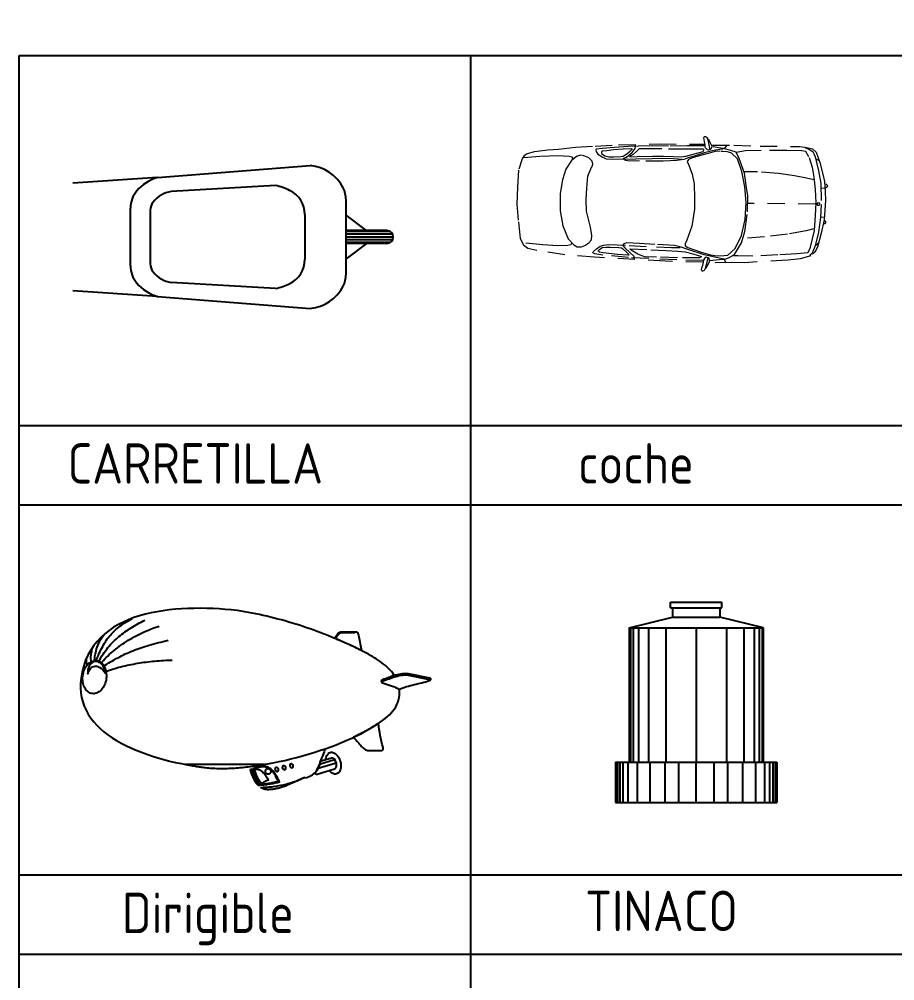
# Model space of a CAD drawing. Header units: millimetres. Extents: x 2198.5 to 2287.8, y 1208.8 to 1298.1.
# Drawn here: x 2225.34 to 2231.86, y 1290.97 to 1298.12 of the extents above; entities that cross this region are included whole.
import ezdxf

# ---------------------------------------------------------------- set-up
doc = ezdxf.new("R2010")
doc.units = ezdxf.units.MM
doc.linetypes.add('DASHED2', pattern=[9.525, 6.35, -3.175])
for name, color, linetype in [('1', 1, 'Continuous'), ('2', 7, 'Continuous'), ('FACHADA', 7, 'Continuous')]:
    doc.layers.add(name, color=color, linetype=linetype)
doc.layers.add('ANEXOS', color=34, linetype='Continuous', lineweight=9)
doc.styles.add('ARCHQUICK', font='ARCHQUIK.SHX')

# ---------------------------------------------------------------- blocks, each defined once
blk = doc.blocks.new('CARRETILLA')
at = {"color": 0, "linetype": 'ByBlock'}
for p, q in [((-0.0427, 0.2211), (0.526, 0.2654)), ((-0.0427, 0.2211), (-0.3574, 0.1997)), ((0.397, 0.1915), (0.0083, 0.1693)), ((0.6591, -0.1377), (0.6591, 0.1377)), ((-0.1429, -0.1069), (-0.1429, 0.1069)), ((-0.069, 0.0993), (-0.069, -0.0993)), ((0.5062, 0.0833), (0.5062, -0.0833)), ((0.397, -0.1915), (0.0083, -0.1693)), ((-0.0427, -0.2211), (-0.3574, -0.1997)), ((-0.0427, -0.2211), (0.526, -0.2654))]:
    blk.add_line(p, q, dxfattribs=at)
at = {"color": 252, "linetype": 'ByBlock'}
for p, q in [((0.7351, 0.0238), (0.6591, 0.081)), ((0.8111, 0.0238), (0.6591, 0.0238)), ((0.8241, 0.02), (0.6591, 0.02)), ((0.8328, 0.01), (0.6591, 0.01)), ((0.835, 0), (0.6591, 0)), ((0.8328, -0.01), (0.6591, -0.01)), ((0.8241, -0.02), (0.6591, -0.02)), ((0.8111, -0.0238), (0.6591, -0.0238)), ((0.7351, -0.0238), (0.6591, -0.081))]:
    blk.add_line(p, q, dxfattribs=at)
at = {"color": 0, "linetype": 'ByBlock'}
for centre, radius, start, end in [((0.5129, 0.1141), 0.1519, 27.1043, 85.0617), ((0.0013, 0.0691), 0.1582, 106.1587, 139.5744), ((0.3457, -0.0437), 0.2407, 64.4881, 77.693), ((0.5591, 0.1377), 0.1, 0, 27.1043), ((-0.0429, 0.1069), 0.1, 139.5744, 180), ((0.0242, 0.0659), 0.1046, 98.7838, 142.2773), ((0.4062, 0.0833), 0.1, 0, 64.4881), ((-0.019, 0.0993), 0.05, 142.2773, 180), ((-0.0429, -0.1069), 0.1, 180, 220.4256), ((-0.019, -0.0993), 0.05, 180, 217.7227), ((0.4062, -0.0833), 0.1, 295.5119, 0), ((0.0242, -0.0659), 0.1046, 217.7227, 261.2162), ((0.5591, -0.1377), 0.1, 332.8957, 0), ((0.0013, -0.0691), 0.1582, 220.4256, 253.8413), ((0.3457, 0.0437), 0.2407, 282.307, 295.5119), ((0.5129, -0.1141), 0.1519, 274.9383, 332.8957)]:
    blk.add_arc(centre, radius, start, end, dxfattribs=at)
at = {"color": 252, "linetype": 'ByBlock'}
blk.add_arc((0.8111, 0), 0.0238, 270, 90, dxfattribs=at)
blk = doc.blocks.new('dirigible')
at = {"layer": '1'}
for points in [[(306.229, 110.206), (306.198, 110.253), (306.118, 110.367), (306.029, 110.475), (305.937, 110.58), (305.839, 110.685), (305.734, 110.783), (305.626, 110.878), (305.512, 110.974), (305.394, 111.063), (305.273, 111.151), (305.149, 111.237), (305.022, 111.32), (304.892, 111.402), (304.762, 111.482), (304.629, 111.558), (304.495, 111.634), (304.359, 111.704), (304.225, 111.777), (304.089, 111.847), (303.952, 111.914), (303.819, 111.98), (303.685, 112.044), (303.555, 112.107), (303.425, 112.171), (303.19, 112.279), (302.955, 112.384), (302.716, 112.489), (302.481, 112.59), (302.246, 112.689), (302.011, 112.787), (301.773, 112.883), (301.538, 112.975), (301.3, 113.067), (301.065, 113.156), (300.827, 113.245), (300.588, 113.327), (300.353, 113.41), (300.115, 113.492), (299.874, 113.569), (299.635, 113.645), (299.397, 113.718), (299.156, 113.791), (298.914, 113.861), (298.673, 113.927), (298.432, 113.991), (298.187, 114.055), (297.943, 114.115), (297.698, 114.175), (297.453, 114.229), (297.206, 114.283), (296.958, 114.337), (296.71, 114.385), (296.463, 114.433), (296.212, 114.477), (295.961, 114.518), (295.707, 114.56), (295.313, 114.601), (294.909, 114.636), (294.503, 114.664), (294.09, 114.687), (293.671, 114.702), (293.251, 114.709), (292.829, 114.706), (292.41, 114.696), (291.987, 114.677), (291.568, 114.645), (291.152, 114.604), (290.742, 114.55), (290.336, 114.483), (289.935, 114.404), (289.545, 114.312), (289.163, 114.204), (288.792, 114.083), (288.43, 113.947), (288.084, 113.791), (287.75, 113.623), (287.429, 113.435), (287.128, 113.229), (286.842, 113.003), (286.575, 112.759), (286.327, 112.495), (286.102, 112.212), (285.895, 111.907), (285.714, 111.58), (285.558, 111.231), (285.428, 110.856), (285.323, 110.462), (285.247, 110.04)], [(286.267, 111.183), (286.318, 111.32), (286.368, 111.45), (286.422, 111.577), (286.473, 111.701), (286.527, 111.822), (286.584, 111.936), (286.642, 112.047), (286.699, 112.158), (286.756, 112.263), (286.816, 112.365), (286.88, 112.463), (286.943, 112.559), (287.01, 112.654), (287.077, 112.743), (287.143, 112.832), (287.216, 112.914), (287.286, 112.997), (287.363, 113.076), (287.439, 113.156), (287.518, 113.232), (287.601, 113.305), (287.683, 113.378), (287.769, 113.448), (287.858, 113.515), (287.95, 113.581), (288.042, 113.648), (288.141, 113.712), (288.239, 113.772), (288.341, 113.835), (288.449, 113.896), (288.557, 113.956), (288.668, 114.013)], [(286.429, 111.142), (286.502, 111.272), (286.575, 111.399), (286.651, 111.52), (286.727, 111.641), (286.807, 111.755), (286.889, 111.866), (286.969, 111.974), (287.054, 112.079), (287.14, 112.181), (287.229, 112.279), (287.318, 112.374), (287.407, 112.466), (287.499, 112.559), (287.594, 112.644), (287.69, 112.73), (287.785, 112.813), (287.883, 112.892), (287.982, 112.971), (288.084, 113.048), (288.185, 113.124), (288.29, 113.194), (288.395, 113.267), (288.5, 113.337), (288.608, 113.403), (288.719, 113.47), (288.827, 113.537), (288.938, 113.6), (289.052, 113.667), (289.163, 113.727), (289.281, 113.791), (289.395, 113.854), (289.513, 113.915)], [(286.568, 111.024), (286.654, 111.123), (286.746, 111.224), (286.838, 111.32), (286.934, 111.418), (287.035, 111.514), (287.137, 111.609), (287.239, 111.704), (287.347, 111.796), (287.458, 111.885), (287.569, 111.977), (287.683, 112.063), (287.801, 112.152), (287.918, 112.238), (288.039, 112.32), (288.163, 112.403), (288.287, 112.485), (288.414, 112.565), (288.544, 112.641), (288.674, 112.717), (288.805, 112.79), (288.938, 112.863), (289.075, 112.933), (289.211, 113.003), (289.348, 113.07), (289.487, 113.133), (289.627, 113.194), (289.77, 113.254), (289.91, 113.311), (290.053, 113.368), (290.199, 113.422), (290.342, 113.473), (290.488, 113.521)], [(286.149, 111.151), (286.156, 111.266), (286.168, 111.383), (286.184, 111.501), (286.206, 111.622), (286.232, 111.745), (286.26, 111.866), (286.295, 111.987), (286.337, 112.111), (286.381, 112.228), (286.429, 112.346), (286.48, 112.46), (286.537, 112.568), (286.594, 112.676), (286.657, 112.778), (286.727, 112.873), (286.797, 112.962)], [(302.211, 112.701), (302.437, 113.006), (302.465, 113.038), (302.497, 113.064), (302.529, 113.089), (302.564, 113.108), (302.602, 113.121), (302.647, 113.13), (302.694, 113.137), (302.751, 113.14), (303.628, 113.14), (303.666, 113.137), (303.701, 113.124), (303.73, 113.105), (303.755, 113.083), (303.777, 113.048), (303.793, 113.013), (303.809, 112.968), (303.819, 112.917), (304.019, 111.888), (303.911, 111.939), (303.8, 111.993), (303.692, 112.044), (303.58, 112.098), (303.469, 112.149), (303.355, 112.2), (303.244, 112.254), (303.129, 112.304), (303.018, 112.355), (302.904, 112.406), (302.789, 112.454), (302.675, 112.505), (302.558, 112.555), (302.443, 112.603), (302.329, 112.654), (302.211, 112.701)], [(302.288, 112.717), (302.469, 112.956), (302.494, 112.984), (302.519, 113.01), (302.548, 113.032), (302.573, 113.048), (302.602, 113.064), (302.637, 113.073), (302.675, 113.079), (302.72, 113.083), (303.58, 113.083)], [(285.933, 111.088), (285.917, 111.212), (285.911, 111.339), (285.914, 111.466), (285.924, 111.596), (285.94, 111.723), (285.965, 111.85), (285.994, 111.977), (286.032, 112.104)], [(286.74, 110.821), (286.861, 110.901), (286.985, 110.98), (287.105, 111.056), (287.226, 111.129), (287.347, 111.199), (287.471, 111.269), (287.591, 111.339), (287.712, 111.402), (287.836, 111.469), (287.96, 111.529), (288.084, 111.59), (288.207, 111.65), (288.331, 111.707), (288.458, 111.761), (288.589, 111.815), (288.719, 111.869), (288.849, 111.92), (288.982, 111.971), (289.116, 112.019), (289.252, 112.066), (289.392, 112.114), (289.532, 112.158), (289.675, 112.203), (289.821, 112.247), (289.97, 112.289), (290.12, 112.33), (290.272, 112.371), (290.431, 112.412), (290.59, 112.451), (290.752, 112.489), (290.92, 112.527), (291.088, 112.565)], [(286.289, 111.202), (286.368, 111.186), (286.445, 111.161), (286.514, 111.123), (286.584, 111.078), (286.645, 111.021), (286.705, 110.961), (286.756, 110.888), (286.804, 110.812), (286.845, 110.726), (286.88, 110.637), (286.908, 110.542), (286.931, 110.44), (286.943, 110.335), (286.95, 110.227), (286.95, 110.119), (286.94, 110.005), (286.921, 109.894), (286.896, 109.786), (286.864, 109.681), (286.826, 109.586), (286.778, 109.493), (286.73, 109.408), (286.673, 109.328), (286.613, 109.255), (286.549, 109.192), (286.48, 109.135), (286.407, 109.087), (286.333, 109.049), (286.257, 109.02), (286.178, 109.001), (286.098, 108.995), (286.016, 108.998), (285.936, 109.014), (285.86, 109.039), (285.79, 109.077), (285.72, 109.122), (285.66, 109.179), (285.6, 109.239), (285.549, 109.312), (285.501, 109.389), (285.46, 109.474), (285.425, 109.563), (285.396, 109.659), (285.374, 109.76), (285.362, 109.865), (285.355, 109.973), (285.355, 110.081), (285.365, 110.195), (285.384, 110.307), (285.409, 110.415), (285.441, 110.519), (285.479, 110.615), (285.527, 110.707), (285.574, 110.793), (285.631, 110.872), (285.692, 110.945), (285.755, 111.009), (285.825, 111.066), (285.898, 111.113), (285.971, 111.151), (286.048, 111.18), (286.127, 111.199), (286.206, 111.205), (286.289, 111.202)], [(285.67, 110.904), (285.641, 111.002), (285.619, 111.107), (285.606, 111.212), (285.603, 111.323)], [(286.159, 111.151), (286.044, 111.113), (285.946, 111.047), (285.86, 110.961), (285.793, 110.853), (285.743, 110.732), (285.708, 110.602), (285.695, 110.465), (285.698, 110.332), (285.736, 110.434), (285.784, 110.526), (285.835, 110.608), (285.892, 110.681), (285.955, 110.742), (286.025, 110.789), (286.098, 110.821), (286.175, 110.84), (286.257, 110.843), (286.34, 110.831), (286.429, 110.802), (286.518, 110.754), (286.61, 110.685), (286.702, 110.599), (286.797, 110.488), (286.892, 110.357), (286.883, 110.427), (286.867, 110.494), (286.848, 110.567), (286.826, 110.637), (286.797, 110.704), (286.762, 110.773), (286.724, 110.837), (286.683, 110.897), (286.635, 110.955), (286.584, 111.005), (286.524, 111.05), (286.464, 111.088), (286.394, 111.117), (286.321, 111.139), (286.245, 111.151), (286.159, 111.151)], [(286.826, 110.462), (286.959, 110.51), (287.096, 110.554), (287.232, 110.599), (287.366, 110.643), (287.502, 110.685), (287.642, 110.723), (287.779, 110.761), (287.915, 110.796), (288.055, 110.831), (288.195, 110.862), (288.334, 110.894), (288.474, 110.926), (288.614, 110.955), (288.754, 110.98), (288.897, 111.005), (289.036, 111.031), (289.179, 111.053), (289.322, 111.075), (289.465, 111.094), (289.608, 111.113), (289.754, 111.129), (289.897, 111.145), (290.043, 111.161), (290.186, 111.177), (290.332, 111.19), (290.478, 111.199), (290.625, 111.212), (290.771, 111.218), (290.917, 111.228), (291.066, 111.234), (291.212, 111.24), (291.361, 111.247)], [(285.4, 110.253), (285.282, 110.278)], [(285.508, 110.573), (285.362, 110.675)], [(305.426, 109.919), (305.388, 109.897), (305.365, 109.871), (305.353, 109.84), (305.356, 109.811), (305.372, 109.779), (305.397, 109.751), (305.438, 109.725), (305.492, 109.703), (305.566, 109.684), (305.635, 109.662), (305.705, 109.64), (305.775, 109.617), (305.845, 109.595), (305.912, 109.573), (305.978, 109.547), (306.045, 109.522), (306.109, 109.497), (306.172, 109.471), (306.239, 109.443), (306.302, 109.414), (306.366, 109.385), (306.429, 109.357), (306.493, 109.328), (306.557, 109.297), (306.677, 109.344), (306.798, 109.385), (306.922, 109.427), (307.046, 109.465), (307.173, 109.5), (307.3, 109.535), (307.43, 109.566), (307.56, 109.601), (307.687, 109.633), (307.817, 109.665), (307.948, 109.697), (308.075, 109.728), (308.202, 109.763), (308.329, 109.798), (308.453, 109.836), (308.573, 109.878), (308.612, 109.897), (308.643, 109.916), (308.662, 109.938), (308.672, 109.964), (308.675, 109.986), (308.662, 110.005), (308.64, 110.021), (308.608, 110.033), (307.185, 110.316), (307.081, 110.329), (306.973, 110.335), (306.865, 110.332), (306.753, 110.322), (306.642, 110.307), (306.531, 110.284), (306.417, 110.259), (306.306, 110.227), (306.191, 110.195), (306.08, 110.157), (305.969, 110.119), (305.858, 110.078), (305.747, 110.037), (305.639, 109.995), (305.531, 109.957), (305.426, 109.919)], [(308.596, 109.929), (307.185, 110.211), (307.087, 110.224), (306.985, 110.227), (306.88, 110.227), (306.772, 110.218), (306.664, 110.202), (306.553, 110.18), (306.442, 110.154), (306.331, 110.126), (306.217, 110.091), (306.105, 110.056), (305.991, 110.018), (305.88, 109.976), (305.769, 109.935), (305.658, 109.894), (305.55, 109.852), (305.445, 109.811), (305.429, 109.811), (305.413, 109.814), (305.4, 109.824), (305.391, 109.836), (305.391, 109.849), (305.397, 109.868), (305.413, 109.884), (305.445, 109.9), (305.55, 109.941), (305.658, 109.983), (305.769, 110.024), (305.88, 110.065), (305.991, 110.106), (306.105, 110.145), (306.217, 110.18), (306.331, 110.214), (306.442, 110.243), (306.553, 110.268), (306.664, 110.291), (306.772, 110.307), (306.88, 110.316), (306.985, 110.316), (307.087, 110.313), (307.185, 110.3), (308.596, 110.018), (308.627, 109.998), (308.637, 109.964), (308.627, 109.938), (308.596, 109.929)], [(285.247, 110.04), (285.215, 109.697), (285.209, 109.366), (285.234, 109.049), (285.285, 108.741), (285.362, 108.442), (285.463, 108.156), (285.587, 107.883), (285.736, 107.616), (285.905, 107.362), (286.095, 107.118), (286.305, 106.886), (286.537, 106.66), (286.781, 106.448), (287.048, 106.241), (287.328, 106.047), (287.623, 105.863), (287.931, 105.685), (288.252, 105.517), (288.585, 105.361), (288.932, 105.209), (289.287, 105.069), (289.649, 104.936), (290.024, 104.812), (290.402, 104.697), (290.787, 104.589), (291.177, 104.488), (291.571, 104.396), (291.971, 104.313), (292.368, 104.234), (292.772, 104.164), (293.172, 104.103), (293.572, 104.046), (293.864, 104.018), (294.169, 103.999), (294.487, 103.989), (294.817, 103.989), (295.154, 103.999), (295.503, 104.018), (295.859, 104.043), (296.221, 104.078), (296.593, 104.119), (296.967, 104.17), (297.349, 104.227), (297.733, 104.294), (298.12, 104.367), (298.511, 104.447), (298.902, 104.532), (299.292, 104.624), (299.683, 104.726), (300.074, 104.831), (300.461, 104.942), (300.846, 105.06), (301.227, 105.183), (301.602, 105.31), (301.97, 105.444), (302.335, 105.58), (302.691, 105.723), (303.037, 105.873), (303.374, 106.025), (303.704, 106.181), (304.019, 106.34), (304.324, 106.502), (304.616, 106.67), (304.895, 106.838), (305.089, 106.962), (305.273, 107.086), (305.445, 107.207), (305.607, 107.331), (305.756, 107.454), (305.896, 107.581), (306.02, 107.712), (306.134, 107.842), (306.236, 107.978), (306.325, 108.118), (306.398, 108.261), (306.461, 108.41), (306.509, 108.566), (306.544, 108.728), (306.566, 108.896), (306.572, 109.074), (306.566, 109.22), (306.559, 109.298)], [(303.485, 106.079), (303.545, 106.022), (303.606, 105.958), (303.666, 105.889), (303.726, 105.819), (303.787, 105.746), (303.85, 105.673), (303.911, 105.603), (303.974, 105.533), (304.035, 105.466), (304.095, 105.403), (304.152, 105.345), (304.212, 105.298), (304.27, 105.26), (304.324, 105.228), (304.378, 105.209), (304.432, 105.202), (305.375, 105.202), (305.404, 105.209), (305.429, 105.222), (305.451, 105.241), (305.47, 105.263), (305.48, 105.291), (305.486, 105.323), (305.486, 105.358), (305.477, 105.393), (305.419, 105.59), (305.369, 105.787), (305.324, 105.987), (305.286, 106.187), (305.251, 106.39), (305.222, 106.594), (305.194, 106.803), (305.172, 107.013), (305.073, 106.949), (304.975, 106.889), (304.879, 106.829), (304.781, 106.768), (304.683, 106.711), (304.584, 106.651), (304.486, 106.594), (304.384, 106.536), (304.282, 106.479), (304.177, 106.422), (304.07, 106.365), (303.958, 106.308), (303.847, 106.251), (303.73, 106.193), (303.609, 106.136), (303.485, 106.079)], [(301.64, 104.57), (301.643, 104.631), (301.665, 104.755), (301.706, 104.866), (301.764, 104.955), (301.837, 105.025), (301.926, 105.066)], [(301.926, 105.066), (301.973, 105.075), (302.021, 105.079), (302.072, 105.075), (302.119, 105.063), (302.17, 105.044), (302.218, 105.021), (302.265, 104.99), (302.313, 104.952), (302.358, 104.91), (302.402, 104.863), (302.443, 104.812), (302.481, 104.755), (302.516, 104.691), (302.548, 104.628), (302.577, 104.558), (302.602, 104.485), (302.637, 104.335), (302.653, 104.192), (302.647, 104.059), (302.624, 103.935), (302.583, 103.824), (302.526, 103.735), (302.453, 103.665), (302.364, 103.624), (302.316, 103.614), (302.269, 103.611), (302.218, 103.614), (302.17, 103.627), (302.119, 103.646), (302.072, 103.668), (302.024, 103.7), (301.976, 103.738), (301.932, 103.779), (301.887, 103.827), (301.864, 103.856)], [(292.241, 104.259), (292.324, 104.243), (292.406, 104.227), (292.492, 104.211), (292.575, 104.199), (292.657, 104.183), (292.74, 104.17), (292.826, 104.154), (292.908, 104.142), (292.991, 104.129), (293.073, 104.116), (293.156, 104.103), (293.242, 104.091), (293.324, 104.081), (293.407, 104.069), (293.49, 104.056), (293.572, 104.046), (293.677, 104.034), (293.782, 104.024), (293.887, 104.018), (293.998, 104.008), (294.106, 104.002), (294.217, 103.999), (294.331, 103.992), (294.446, 103.989), (294.563, 103.989), (294.681, 103.989), (294.798, 103.989), (294.919, 103.992), (295.04, 103.995), (295.163, 103.999), (295.287, 104.005), (295.411, 104.011), (295.538, 104.018), (295.665, 104.027), (295.792, 104.037), (295.923, 104.049), (296.05, 104.059), (296.183, 104.072), (296.313, 104.088), (296.447, 104.103), (296.58, 104.119), (296.713, 104.135), (296.85, 104.154), (296.983, 104.173), (297.12, 104.192), (297.256, 104.215), (297.396, 104.237), (297.533, 104.259), (292.241, 104.259)], [(299.299, 104.329), (299.337, 104.313), (299.372, 104.285), (299.404, 104.246), (299.423, 104.205), (299.432, 104.154), (299.429, 104.107), (299.41, 104.053), (299.375, 104.005), (299.324, 104.03), (299.286, 104.065), (299.261, 104.11), (299.248, 104.157), (299.245, 104.205), (299.251, 104.25), (299.27, 104.294), (299.299, 104.329)], [(300.881, 103.675), (300.9, 103.662), (300.922, 103.646), (300.944, 103.633), (300.966, 103.624), (300.992, 103.614), (301.017, 103.611), (301.043, 103.608), (301.071, 103.611), (302.224, 103.967), (302.275, 103.992), (302.31, 104.034), (302.338, 104.084), (302.354, 104.145), (302.361, 104.208), (302.358, 104.275), (302.348, 104.339), (302.332, 104.396), (302.313, 104.447), (302.288, 104.501), (302.256, 104.551), (302.215, 104.602), (302.173, 104.643), (302.122, 104.672), (302.068, 104.688), (302.011, 104.685), (301.271, 104.456), (301.233, 104.354), (301.192, 104.246), (301.147, 104.135), (301.1, 104.024), (301.049, 103.919), (300.998, 103.824), (300.941, 103.741), (300.881, 103.675)], [(301.125, 104.018), (302.326, 104.37), (302.319, 104.396), (302.31, 104.421), (302.297, 104.447), (302.284, 104.472), (302.272, 104.497), (302.256, 104.52), (302.24, 104.542), (302.221, 104.564), (301.217, 104.256), (301.198, 104.196), (301.176, 104.138), (301.154, 104.078), (301.125, 104.018)], [(296.761, 103.405), (296.793, 103.341), (296.828, 103.278), (296.863, 103.214), (296.898, 103.154), (296.936, 103.093), (296.977, 103.036), (297.018, 102.979), (297.025, 102.97), (297.06, 102.922), (297.104, 102.868), (297.212, 102.874), (297.133, 102.995), (297.056, 103.122), (296.986, 103.252), (296.923, 103.382), (296.863, 103.516), (296.806, 103.652), (296.755, 103.792), (296.707, 103.932), (296.577, 103.887), (296.599, 103.814), (296.621, 103.745), (296.647, 103.675), (296.672, 103.605), (296.701, 103.538), (296.729, 103.471), (296.761, 103.405), (296.761, 103.405), (296.761, 103.405)], [(296.682, 103.881), (296.593, 103.849), (296.634, 103.719), (296.682, 103.589), (296.732, 103.465), (296.79, 103.344), (296.853, 103.227), (296.92, 103.116), (296.993, 103.011), (297.072, 102.909), (297.139, 102.916), (297.066, 103.027), (296.999, 103.144), (296.936, 103.262), (296.875, 103.379), (296.821, 103.503), (296.771, 103.627), (296.723, 103.754), (296.682, 103.881)], [(296.771, 103.957), (296.793, 103.887), (296.818, 103.818), (296.84, 103.748), (296.866, 103.678), (296.894, 103.608), (296.923, 103.538), (296.955, 103.468), (296.986, 103.402), (297.018, 103.332), (297.053, 103.265), (297.091, 103.198), (297.129, 103.135), (297.171, 103.071), (297.212, 103.008), (297.256, 102.947), (297.304, 102.887), (297.383, 102.893), (297.463, 102.9), (297.542, 102.906), (297.622, 102.916), (297.701, 102.925), (297.781, 102.938), (297.86, 102.95), (297.936, 102.963), (298.016, 102.976), (298.092, 102.992), (298.168, 103.008), (298.244, 103.024), (298.32, 103.039), (298.394, 103.058), (298.467, 103.078), (298.54, 103.097), (298.467, 103.243), (298.394, 103.379), (298.324, 103.503), (298.251, 103.614), (298.181, 103.716), (298.108, 103.808), (298.031, 103.887), (297.955, 103.954), (297.879, 104.011), (297.796, 104.059), (297.714, 104.094), (297.625, 104.123), (297.533, 104.138), (297.437, 104.145), (297.336, 104.138), (297.228, 104.126), (297.171, 104.113), (297.11, 104.094), (297.053, 104.075), (296.993, 104.056), (296.936, 104.034), (296.879, 104.008), (296.825, 103.983), (296.771, 103.957)], [(296.837, 103.926), (296.879, 103.795), (296.926, 103.668), (296.977, 103.538), (297.034, 103.414), (297.094, 103.29), (297.164, 103.17), (297.241, 103.052), (297.323, 102.941), (297.396, 102.947), (297.469, 102.954), (297.542, 102.96), (297.615, 102.97), (297.688, 102.979), (297.761, 102.989), (297.835, 102.998), (297.904, 103.011), (297.977, 103.024), (298.047, 103.039), (298.117, 103.052), (298.187, 103.068), (298.257, 103.084), (298.324, 103.1), (298.39, 103.116), (298.457, 103.135), (298.39, 103.271), (298.324, 103.395), (298.26, 103.51), (298.193, 103.611), (298.13, 103.706), (298.06, 103.789), (297.993, 103.862), (297.923, 103.922), (297.85, 103.976), (297.777, 104.018), (297.701, 104.053), (297.619, 104.075), (297.536, 104.091), (297.447, 104.094), (297.355, 104.091), (297.256, 104.078), (297.202, 104.065), (297.148, 104.049), (297.094, 104.034), (297.04, 104.015), (296.986, 103.995), (296.936, 103.973), (296.885, 103.951), (296.837, 103.926)], [(296.847, 103.922), (296.92, 103.941), (296.99, 103.948), (297.06, 103.941), (297.129, 103.926), (297.196, 103.897), (297.263, 103.862), (297.326, 103.818), (297.39, 103.764), (297.45, 103.706), (297.507, 103.643), (297.565, 103.573), (297.619, 103.503), (297.669, 103.43), (297.717, 103.354), (297.765, 103.278), (297.806, 103.205), (297.736, 103.179), (297.669, 103.154), (297.609, 103.128), (297.549, 103.1), (297.491, 103.068), (297.437, 103.033), (297.383, 102.995), (297.333, 102.954), (297.244, 103.071), (297.168, 103.189), (297.098, 103.306), (297.04, 103.424), (296.986, 103.544), (296.939, 103.668), (296.891, 103.792), (296.847, 103.922)], [(297.774, 103.986), (297.809, 103.983), (297.844, 103.97), (297.873, 103.954), (297.901, 103.929), (297.92, 103.9), (297.939, 103.868), (297.949, 103.83), (297.952, 103.792), (297.949, 103.754), (297.939, 103.719), (297.92, 103.687), (297.901, 103.659), (297.873, 103.633), (297.844, 103.618), (297.809, 103.605), (297.774, 103.602), (297.739, 103.605), (297.704, 103.618), (297.673, 103.633), (297.647, 103.659), (297.625, 103.687), (297.609, 103.719), (297.596, 103.754), (297.593, 103.792), (297.596, 103.83), (297.609, 103.868), (297.625, 103.9), (297.647, 103.929), (297.673, 103.954), (297.704, 103.97), (297.739, 103.983), (297.774, 103.986)], [(298.311, 104.088), (298.352, 104.072), (298.39, 104.043), (298.419, 104.008), (298.438, 103.964), (298.448, 103.916), (298.441, 103.865), (298.425, 103.814), (298.39, 103.767), (298.34, 103.792), (298.301, 103.824), (298.276, 103.865), (298.26, 103.913), (298.257, 103.961), (298.263, 104.008), (298.282, 104.053), (298.311, 104.088)], [(298.819, 104.215), (298.857, 104.196), (298.889, 104.164), (298.918, 104.126), (298.934, 104.078), (298.937, 104.03), (298.93, 103.98), (298.908, 103.929), (298.87, 103.884), (298.819, 103.913), (298.784, 103.951), (298.762, 103.995), (298.749, 104.043), (298.752, 104.094), (298.765, 104.142), (298.787, 104.183), (298.819, 104.215)], [(297.269, 102.725), (297.368, 102.725), (297.466, 102.728), (297.565, 102.731), (297.663, 102.738), (297.758, 102.744), (297.857, 102.75), (297.955, 102.76), (298.051, 102.769), (298.146, 102.782), (298.241, 102.795), (298.336, 102.811), (298.432, 102.827), (298.527, 102.843), (298.622, 102.862), (298.714, 102.881), (298.81, 102.903), (298.902, 102.925), (298.994, 102.947), (299.086, 102.973), (299.178, 102.998), (299.267, 103.027), (299.359, 103.055), (299.448, 103.084), (299.54, 103.112), (299.629, 103.144), (299.715, 103.179), (299.804, 103.211), (299.893, 103.246), (299.978, 103.281), (300.064, 103.319), (300.15, 103.357), (300.236, 103.395), (300.16, 103.36), (300.083, 103.325), (300.007, 103.287), (299.928, 103.252), (299.851, 103.217), (299.775, 103.182), (299.699, 103.147), (299.623, 103.112), (299.547, 103.078), (299.467, 103.043), (299.391, 103.008), (299.315, 102.973), (299.235, 102.938), (299.159, 102.906), (299.083, 102.871), (299.003, 102.839), (298.934, 102.814), (298.864, 102.789), (298.794, 102.766), (298.724, 102.744), (298.651, 102.722), (298.578, 102.7), (298.505, 102.677), (298.435, 102.658), (298.362, 102.642), (298.289, 102.627), (298.216, 102.611), (298.143, 102.598), (298.07, 102.588), (297.997, 102.582), (297.923, 102.576), (297.854, 102.573), (297.8, 102.569), (297.749, 102.569), (297.701, 102.573), (297.66, 102.576), (297.619, 102.579), (297.58, 102.585), (297.545, 102.592), (297.511, 102.601), (297.479, 102.611), (297.447, 102.62), (297.418, 102.636), (297.39, 102.649), (297.361, 102.665), (297.329, 102.684), (297.301, 102.703), (297.269, 102.725)]]:
    blk.add_lwpolyline(points, dxfattribs=at)
for centre, radius, start, end in [((362.365, 81.323), 65.326, 158.45749, 159.26092), ((300.054, 104.576), 1.223, 274.49005, 354.368)]:
    blk.add_arc(centre, radius, start, end, dxfattribs=at)
blk = doc.blocks.new('carro 2')
at = {"layer": 'ANEXOS', "linetype": 'DASHED2', "lineweight": 0, "ltscale": 0.04}
for points in [[(-0.521, -0.298), (-0.691, -0.03), (-0.893, 0.307), (-1.149, 0.709), (-1.207, 0.801), (-1.243, 0.877), (-1.284, 0.98), (-1.272, 1.056), (-1.173, 1.184), (-1.049, 1.315), (-0.973, 1.395), (-0.855, 1.484), (-0.744, 1.56), (-0.617, 1.635), (-0.492, 1.701), (-0.298, 1.772), (-0.096, 1.842), (-0.013, 1.849), (0.035, 1.834)], [(-1.239, 0.875), (-1.249, 0.941), (-1.253, 1.009), (-1.203, 1.081), (-1.057, 1.238), (-0.916, 1.367), (-0.661, 1.542), (-0.491, 1.637), (-0.289, 1.732), (-0.093, 1.799), (0.033, 1.826), (0.067, 1.809)], [(-1.15, 1.01), (-1.049, 1.126), (-0.939, 1.228), (-0.798, 1.344), (-0.634, 1.461), (-0.472, 1.557), (-0.276, 1.662), (-0.032, 1.752), (0.054, 1.768), (0.154, 1.636), (0.321, 1.41), (0.538, 1.105), (0.659, 0.915), (0.694, 0.86)], [(-0.438, 1.729), (-0.455, 1.744), (-0.473, 1.746), (-0.484, 1.738), (-0.484, 1.726), (-0.481, 1.708)], [(-0.145, 1.818), (-0.095, 1.803)], [(0.064, 1.826), (0.192, 1.719), (0.308, 1.575), (0.688, 1.054), (0.786, 0.899), (0.974, 0.622)], [(-0.52, 1.67), (-0.497, 1.646)], [(-0.296, 1.643), (-0.209, 1.568), (-0.013, 1.361), (0.203, 1.095), (0.385, 0.859)], [(-0.909, 1.462), (-0.923, 1.472), (-0.946, 1.471), (-0.951, 1.454), (-0.954, 1.433)], [(-0.88, 1.448), (-0.862, 1.408)], [(-0.665, 1.513), (-0.65, 1.49), (-0.645, 1.481), (-0.627, 1.492), (-0.619, 1.503), (-0.628, 1.517), (-0.648, 1.524), (-0.659, 1.517)], [(-0.616, 1.463), (-0.082, 0.622)], [(-1.187, 1.156), (-1.183, 1.112)], [(-0.908, 1.252), (-0.87, 1.143), (-0.803, 0.977), (-0.701, 0.756), (-0.551, 0.483), (-0.442, 0.311)], [(-1.152, 1.002), (-1.197, 0.921), (-1.167, 0.862), (-1.055, 0.673), (-0.846, 0.357), (-0.714, 0.161), (-0.618, 0.059)], [(0.941, 0.606), (0.854, 0.715), (0.8, 0.785), (0.75, 0.82), (0.667, 0.865), (0.464, 0.855), (0.294, 0.807), (0.028, 0.682), (-0.174, 0.554), (-0.29, 0.451), (-0.432, 0.33), (-0.57, 0.146), (-0.624, 0.059), (-0.6, -0.022), (-0.562, -0.14), (-0.503, -0.274)], [(-0.505, -0.156), (-0.462, -0.21), (-0.379, -0.284), (-0.292, -0.363), (-0.189, -0.454), (-0.145, -0.479), (-0.109, -0.479), (-0.078, -0.429), (0.006, -0.316), (0.112, -0.211), (0.29, -0.09), (0.427, -0.004), (0.661, 0.1), (0.873, 0.153), (0.932, 0.161), (0.958, 0.177), (0.957, 0.221), (0.908, 0.429), (0.866, 0.566), (0.825, 0.659), (0.764, 0.74), (0.728, 0.784), (0.586, 0.82), (0.373, 0.797), (0.145, 0.712), (-0.076, 0.587), (-0.26, 0.447), (-0.428, 0.281), (-0.55, 0.129), (-0.574, 0.009), (-0.56, -0.056), (-0.523, -0.115), (-0.506, -0.141)], [(0.836, 0.827), (0.811, 0.772), (0.844, 0.685), (0.917, 0.485), (0.98, 0.239), (1.005, 0.139), (1.041, 0.041), (1.185, -0.213), (1.297, -0.414), (1.396, -0.579), (1.438, -0.611), (1.461, -0.605), (1.473, -0.562), (1.49, -0.453), (1.501, -0.383), (1.519, -0.368), (1.532, -0.355)], [(1.079, 0.613), (1.063, 0.619), (0.985, 0.613), (0.954, 0.608), (0.938, 0.597), (0.922, 0.582), (0.92, 0.567), (0.923, 0.547), (0.932, 0.53), (0.943, 0.522), (0.961, 0.52), (0.986, 0.522), (1.015, 0.533), (1.038, 0.544), (1.065, 0.553), (1.102, 0.561), (1.126, 0.57), (1.131, 0.579), (1.132, 0.588), (1.126, 0.597), (1.114, 0.611), (1.106, 0.613), (1.074, 0.611), (1.003, 0.59), (0.921, 0.56)], [(1.019, 0.532), (1.311, 0.054), (1.832, -0.862), (2.044, -1.253), (2.216, -1.638), (2.262, -1.767), (2.259, -1.839), (2.199, -1.936), (1.985, -2.112), (1.8, -2.259), (1.58, -2.388), (1.339, -2.522), (1.183, -2.562), (1.122, -2.561), (1.091, -2.55), (1.002, -2.468), (0.869, -2.315), (0.775, -2.187), (0.615, -1.992), (0.441, -1.756), (0.236, -1.47), (-0.104, -0.973), (-0.395, -0.515), (-0.467, -0.402)], [(0.999, 0.519), (1.2, 0.186), (1.413, -0.175), (1.563, -0.438), (1.74, -0.777), (1.787, -0.886), (1.792, -0.919), (1.772, -0.922), (1.713, -0.906), (1.648, -0.881), (1.608, -0.843), (1.563, -0.791), (1.407, -0.528), (1.204, -0.174), (1.092, 0.019), (1.042, 0.09), (1.018, 0.128)], [(-0.626, -0.116), (-0.587, -0.121), (-0.548, -0.142), (-0.485, -0.217), (-0.372, -0.322), (-0.247, -0.429), (-0.162, -0.498), (-0.109, -0.54), (-0.039, -0.619), (0.081, -0.783), (0.269, -1.079), (0.363, -1.226), (0.378, -1.259), (0.375, -1.278), (0.36, -1.296), (0.326, -1.275), (0.222, -1.24), (0.147, -1.237), (0.118, -1.247), (0.105, -1.259)], [(-0.563, -0.412), (-0.562, -0.392), (-0.543, -0.362), (-0.521, -0.325), (-0.503, -0.299), (-0.479, -0.287), (-0.459, -0.285), (-0.441, -0.294), (-0.426, -0.307), (-0.421, -0.32), (-0.426, -0.341), (-0.432, -0.361), (-0.445, -0.377), (-0.459, -0.389), (-0.5, -0.424), (-0.547, -0.464), (-0.557, -0.467), (-0.564, -0.465), (-0.57, -0.453), (-0.574, -0.443), (-0.572, -0.426), (-0.565, -0.417), (-0.549, -0.397), (-0.496, -0.346), (-0.458, -0.309), (-0.44, -0.297)], [(-0.449, -0.388), (-0.305, -0.606), (-0.154, -0.836), (-0.026, -1.038), (0.091, -1.213), (0.177, -1.332), (0.303, -1.506), (0.411, -1.644), (0.472, -1.715), (0.481, -1.714), (0.501, -1.697), (0.521, -1.655), (0.52, -1.579), (0.509, -1.514), (0.463, -1.433), (0.383, -1.315), (0.366, -1.28), (0.27, -1.146), (0.136, -0.943), (0.05, -0.816), (-0.036, -0.68), (-0.072, -0.614), (-0.095, -0.57)], [(0.118, -1.183), (0.167, -1.194), (0.24, -1.212), (0.294, -1.24), (0.283, -1.214), (0.229, -1.146), (0.101, -0.953), (0.013, -0.822), (-0.063, -0.693), (-0.123, -0.592), (-0.167, -0.539), (-0.25, -0.465), (-0.367, -0.362), (-0.397, -0.364), (-0.393, -0.378), (-0.36, -0.429), (-0.253, -0.598), (-0.062, -0.9), (0.067, -1.102), (0.118, -1.183)], [(0.731, -1.622), (0.686, -1.638), (0.653, -1.671), (0.64, -1.737), (0.653, -1.818), (0.67, -1.858), (0.711, -1.897), (0.812, -1.934), (0.967, -1.932), (1.126, -1.888), (1.316, -1.806), (1.532, -1.668), (1.698, -1.512), (1.816, -1.341), (1.847, -1.219), (1.844, -1.164), (1.809, -1.11), (1.766, -1.079), (1.701, -1.05), (1.642, -1.043), (1.584, -1.074), (1.49, -1.159), (1.321, -1.336), (1.18, -1.433), (1.032, -1.52), (0.874, -1.601), (0.734, -1.626)], [(0.176, -1.273), (0.254, -1.38), (0.341, -1.494), (0.406, -1.571), (0.444, -1.623), (0.463, -1.628), (0.481, -1.616), (0.482, -1.553), (0.463, -1.497), (0.424, -1.437), (0.363, -1.349), (0.34, -1.321), (0.297, -1.302), (0.224, -1.276), (0.172, -1.267)], [(1.851, -1.262), (1.873, -1.26), (1.902, -1.293), (1.986, -1.412), (2.096, -1.61), (2.227, -1.866)], [(0.776, -1.925), (0.767, -1.95), (0.78, -1.993), (0.867, -2.142), (1.019, -2.358), (1.163, -2.548)]]:
    blk.add_lwpolyline(points, dxfattribs=at)
for points in [[(1.443, -0.489), (1.285, -0.222), (1.17, -0.02), (1.083, 0.129), (1.032, 0.223), (0.993, 0.337), (0.961, 0.466), (0.974, 0.465), (0.989, 0.454), (1.168, 0.179), (1.331, -0.091), (1.418, -0.234), (1.429, -0.271), (1.445, -0.349), (1.447, -0.463)], [(1.497, -0.586), (1.508, -0.513), (1.521, -0.463), (1.528, -0.452), (1.54, -0.463), (1.613, -0.601), (1.709, -0.789), (1.731, -0.841), (1.731, -0.861), (1.723, -0.87), (1.699, -0.863), (1.651, -0.846), (1.615, -0.801), (1.581, -0.751), (1.516, -0.638), (1.501, -0.603)]]:
    blk.add_lwpolyline(points, close=True, dxfattribs=at)
blk = doc.blocks.new('TIN')
blk.add_line((187.3319, 91.1177), (188.5319, 91.1177))
at = {"layer": 'FACHADA', "ltscale": 0.5}
for p, q in [((187.7415, 92.5665), (187.7415, 92.6082)), ((187.7415, 92.6082), (188.1224, 92.6082)), ((188.1224, 92.5665), (188.1224, 92.6082)), ((187.7415, 92.5665), (188.1224, 92.5665)), ((187.7554, 92.5665), (187.7554, 92.4966)), ((188.1085, 92.5665), (188.1085, 92.4966)), ((187.4319, 92.4177), (187.7554, 92.4966)), ((187.7554, 92.4966), (188.1085, 92.4966)), ((188.4319, 92.4177), (188.1085, 92.4966)), ((187.4319, 92.4177), (187.4319, 91.4177)), ((187.4319, 92.4177), (188.4319, 92.4177)), ((187.4424, 92.4177), (187.4424, 91.4177)), ((187.4632, 92.4177), (187.4632, 91.4177)), ((187.5015, 92.4177), (187.5015, 91.4177)), ((187.5779, 92.4177), (187.5779, 91.4177)), ((187.7065, 92.4177), (187.7065, 91.4177)), ((187.9319, 92.4177), (187.9319, 91.4177)), ((188.1574, 92.4177), (188.1574, 91.4177)), ((188.286, 92.4177), (188.286, 91.4177)), ((188.3624, 92.4177), (188.3624, 91.4177)), ((188.4007, 92.4177), (188.4007, 91.4177)), ((188.4215, 92.4177), (188.4215, 91.4177)), ((188.4319, 91.4177), (188.4319, 92.4177)), ((187.4319, 91.4177), (188.4319, 91.4177))]:
    blk.add_line(p, q, dxfattribs=at)
at = {"layer": 'FACHADA'}
for p, q in [((187.3319, 91.4177), (188.5319, 91.4177)), ((187.3319, 91.4177), (187.3819, 91.4177)), ((187.3319, 91.4177), (187.3319, 91.1177)), ((187.3455, 91.4177), (187.3455, 91.1177)), ((187.3625, 91.4177), (187.3625, 91.1177)), ((187.3863, 91.4177), (187.3863, 91.1177)), ((187.4237, 91.4177), (187.4237, 91.1177)), ((187.4917, 91.4177), (187.4917, 91.1177)), ((187.5869, 91.4177), (187.5869, 91.1177)), ((187.6991, 91.4177), (187.6991, 91.1177)), ((187.8011, 91.4177), (187.8011, 91.1177)), ((187.9319, 91.1177), (187.9319, 91.4177)), ((188.0628, 91.4177), (188.0628, 91.1177)), ((188.1648, 91.4177), (188.1648, 91.1177)), ((188.277, 91.4177), (188.277, 91.1177)), ((188.3722, 91.4177), (188.3722, 91.1177)), ((188.4401, 91.4177), (188.4401, 91.1177)), ((188.4775, 91.4177), (188.4775, 91.1177)), ((188.5013, 91.4177), (188.5013, 91.1177)), ((188.5183, 91.4177), (188.5183, 91.1177)), ((188.5319, 91.4177), (188.5319, 91.1177))]:
    blk.add_line(p, q, dxfattribs=at)

msp = doc.modelspace()

# ---------------------------------------------------------------- linework, layer by layer
at = {"layer": '2', "color": 4}
for p, q in [((2225.3427, 1297.8532), (2228.7027, 1297.8532)), ((2225.3427, 1267.7813), (2225.3427, 1297.8532)), ((2228.7027, 1267.7813), (2228.7027, 1297.8532)), ((2228.7027, 1297.8532), (2232.0627, 1297.8532)), ((2225.3427, 1295.1014), (2228.7027, 1295.1014)), ((2228.7027, 1295.1014), (2232.0627, 1295.1014)), ((2225.3427, 1294.5119), (2228.7027, 1294.5119)), ((2228.7027, 1294.5119), (2232.0627, 1294.5119)), ((2225.3427, 1291.7601), (2228.7027, 1291.7601)), ((2228.7027, 1291.7601), (2232.0627, 1291.7601)), ((2225.3427, 1291.1706), (2228.7027, 1291.1706)), ((2228.7027, 1291.1706), (2232.0627, 1291.1706))]:
    msp.add_line(p, q, dxfattribs=at)

# ---------------------------------------------------------------- block references
for name, p, xscale, yscale, zscale in [('CARRETILLA', (2226.4558, 1296.5036), 2, 2, 2), ('dirigible', (2194.1082, 1280.997), 0.1111111111111143, 0.1111111111111143, 0.1111111111111143)]:
    msp.add_blockref(name, p, dxfattribs=dict(xscale=xscale, yscale=yscale, zscale=zscale))
msp.add_blockref('TIN', (2042.4477, 1201.18))
at = {"layer": 'ANEXOS', "linetype": 'DASHED2', "ltscale": 0.3, "xscale": 0.4999999999999961, "yscale": 0.4999999999999961, "zscale": 0.4999999999999961, "rotation": 237.0698282968476}
msp.add_blockref('carro 2', (2230.4834, 1296.888), dxfattribs=at)

# ---------------------------------------------------------------- texts
at = {"layer": '2', "style": 'ARCHQUICK'}
for s, p in [('CARRETILLA', (2225.7022, 1294.6699)), ('coche', (2229.5003, 1294.6699)), ('TINACO', (2229.5527, 1291.342)), ('Dirigible', (2226.1066, 1291.3275))]:
    msp.add_text(s, height=0.3, dxfattribs=at).set_placement(p)

doc.saveas('drawing.dxf')
